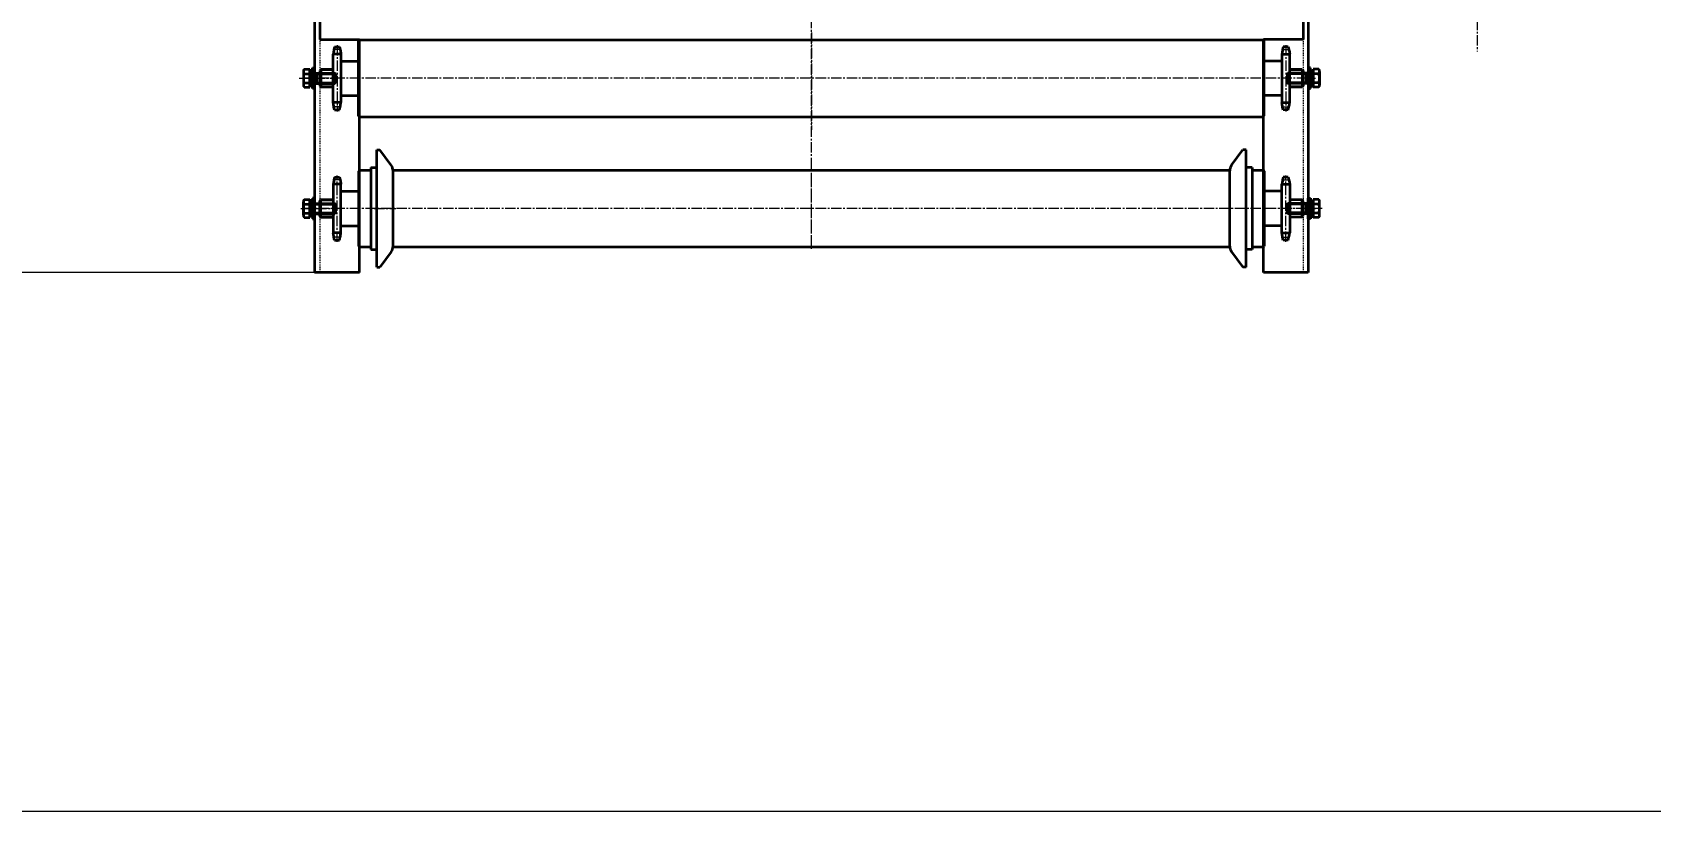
# Model space of a CAD drawing. Header units: millimetres. Extents: x -67280 to 67280, y -47520 to 47520.
# Drawn here: x -48151 to -46275, y -22837 to -21934 of the extents above; entities that cross this region are included whole.
import ezdxf

# ---------------------------------------------------------------- set-up
doc = ezdxf.new("R2010")
doc.units = ezdxf.units.MM
doc.linetypes.add('点画线', pattern=[18, 12, -2, 2, -2])
doc.linetypes.add('虚线', pattern=[2, 1, -1])
doc.layers.get('0').update_dxf_attribs({"lineweight": 35})
for name, color, linetype, lineweight in [('ACAD细实线', 2, 'Continuous', 18), ('EB0', 7, 'Continuous', 35), ('EB0_1', 7, 'Continuous', 35), ('中心线层', 1, '点画线', 18), ('剖面线层', 6, 'Continuous', 18), ('尺寸线层', 4, 'Continuous', 18), ('粗实线层', 7, 'Continuous', 35), ('虚线层', 100, '虚线', 18)]:
    doc.layers.add(name, color=color, linetype=linetype, lineweight=lineweight)
doc.styles.add('标准', font='', dxfattribs={"width": 0.667})
doc.styles.get('标准').set_extended_font_data('宋体')
doc.dimstyles.new('标准', dxfattribs={"dimscale": 160, "dimtxt": 2, "dimasz": 1, "dimexe": 1, "dimexo": 0, "dimgap": 1, "dimtad": 1, "dimdec": 1, "dimdsep": 46, "dimtxsty": '标准', "dimblk": '_CAXARROW', "dimcen": 0, "dimdle": 2, "dimaunit": 1, "dimadec": 0, "dimazin": 2, "dimtfac": 0.707107, "dimtdec": 3, "dimtmove": 0, "dimatfit": 3, "dimfxl": 0, "dimfrac": 2, "dimtolj": 1, "dimarcsym": 0})

# ---------------------------------------------------------------- blocks, each defined once
blk = doc.blocks.new('*X503')
at = {"layer": '尺寸线层', "linetype": 'Continuous', "lineweight": 18}
for points in [[(-51183.3, -18397.3), (-51163.3, -18557.3), (-51203.3, -18557.3)], [(-51183.3, -22837.3), (-51163.3, -22677.3), (-51203.3, -22677.3)]]:
    blk.add_hatch(color=0, dxfattribs=at).paths.add_polyline_path(points, flags=0)
at = {"layer": '尺寸线层', "color": 0}
for p, q in [((-46008, -18397.3), (-51343.3, -18397.3)), ((-46125.8, -22837.3), (-51343.3, -22837.3))]:
    blk.add_line(p, q, dxfattribs=at)
at = {"layer": '尺寸线层', "color": 0, "linetype": 'Continuous', "lineweight": 18}
blk.add_line((-51183.3, -18397.3), (-51183.3, -22837.3), dxfattribs=at)
at = {"layer": '尺寸线层', "color": 0, "insert": (-51503.3, -20617.3), "char_height": 320, "width": 1253.13, "attachment_point": 5, "rotation": 90, "line_spacing_factor": 1.15057, "style": '标准'}
blk.add_mtext('\\T1.1;4440', dxfattribs=at)
blk = doc.blocks.new('_CAXARROW')
blk.add_hatch(color=0).paths.add_polyline_path([(0, 0), (-1, 0.125), (-1, -0.125)], flags=0)
blk = doc.blocks.new('*X1761')
at = {"layer": 'EB0'}
for p, q in [((-1140, -465), (-1140, -565)), ((0, -465), (0, -565)), ((-1158.3, -599.6), (-1151.6, -599.6)), ((-1151.6, -599.6), (-1151.6, -620.4)), ((-1148.5, -622), (-1148.5, -598)), ((-1148.5, -598), (-1146, -598)), ((-1146, -598), (-1146, -622)), ((8.5, -598), (6, -598)), ((6, -598), (6, -622)), ((8.5, -622), (8.5, -598)), ((11.6, -599.6), (11.6, -620.4)), ((18.3, -599.6), (11.6, -599.6)), ((-1159.1, -602.2), (-1159.1, -617.8)), ((-1158.3, -604.8), (-1151.6, -604.8)), ((-1158.3, -615.2), (-1151.6, -615.2)), ((-1151.6, -619.2), (-1151.6, -600.8)), ((-1148.5, -600.8), (-1151.6, -600.8)), ((-1151.6, -604), (-1151.6, -616)), ((-1151.6, -604), (-1122.5, -604)), ((-1148.9, -609.3), (-1151.6, -610)), ((-1148.5, -610.8), (-1151.6, -611.6)), ((-1151.6, -616), (-1122.5, -616)), ((-1148.5, -609.2), (-1148.9, -609.3)), ((-1148.5, -619.2), (-1148.5, -600.8)), ((-1148.5, -603.5), (-1146, -603.5)), ((-1146, -616.5), (-1148.5, -616.5)), ((-1143.6, -604), (-1143.6, -616)), ((-1143.6, -604.9), (-1121.6, -604.9)), ((-1143.6, -615.1), (-1121.6, -615.1)), ((-1121.6, -604.9), (-1122.5, -604)), ((-1122.5, -604), (-1122.5, -616)), ((-1121.6, -615.1), (-1122.5, -616)), ((-1121.6, -604.9), (-1121.6, -615.1)), ((-18.4, -604.9), (-17.5, -604)), ((-18.4, -604.9), (-18.4, -615.1)), ((3.6, -604.9), (-18.4, -604.9)), ((-18.4, -615.1), (-17.5, -616)), ((3.6, -615.1), (-18.4, -615.1)), ((-17.5, -604), (-17.5, -616)), ((11.6, -604), (-17.5, -604)), ((11.6, -616), (-17.5, -616)), ((3.6, -604), (3.6, -616)), ((8.5, -603.5), (6, -603.5)), ((6, -616.5), (8.5, -616.5)), ((8.5, -619.2), (8.5, -600.8)), ((8.5, -600.8), (11.6, -600.8)), ((8.5, -609.2), (8.9, -609.3)), ((8.5, -610.8), (11.6, -611.6)), ((8.9, -609.3), (11.6, -610)), ((11.6, -619.2), (11.6, -600.8)), ((11.6, -604), (11.6, -616)), ((18.3, -604.8), (11.6, -604.8)), ((18.3, -615.2), (11.6, -615.2)), ((19.1, -602.2), (19.1, -617.8)), ((-1158.3, -620.4), (-1151.6, -620.4)), ((-1148.5, -619.2), (-1151.6, -619.2)), ((-1146, -622), (-1148.5, -622)), ((6, -622), (8.5, -622)), ((8.5, -619.2), (11.6, -619.2)), ((18.3, -620.4), (11.6, -620.4)), ((-1148.5, -749), (-1148.5, -773)), ((-1146, -749), (-1148.5, -749)), ((-1146, -773), (-1146, -749)), ((6, -773), (6, -749)), ((6, -749), (8.5, -749)), ((8.5, -749), (8.5, -773)), ((-1159.1, -768.8), (-1159.1, -753.2)), ((-1158.3, -750.6), (-1151.6, -750.6)), ((-1158.3, -755.8), (-1151.6, -755.8)), ((-1158.3, -766.2), (-1151.6, -766.2)), ((-1151.6, -771.4), (-1151.6, -750.6)), ((-1151.6, -751.8), (-1151.6, -770.2)), ((-1148.5, -751.8), (-1151.6, -751.8)), ((-1151.6, -767), (-1151.6, -755)), ((-1151.6, -755), (-1122.5, -755)), ((-1148.5, -760.2), (-1151.6, -759.4)), ((-1148.9, -761.7), (-1151.6, -761)), ((-1151.6, -767), (-1122.5, -767)), ((-1148.5, -761.8), (-1148.9, -761.7)), ((-1148.5, -751.8), (-1148.5, -770.2)), ((-1146, -754.5), (-1148.5, -754.5)), ((-1148.5, -767.5), (-1146, -767.5)), ((-1145.6, -767), (-1145.6, -755)), ((-1145.6, -755.9), (-1123.6, -755.9)), ((-1145.6, -766.1), (-1123.6, -766.1)), ((-1121.6, -755.9), (-1122.5, -755)), ((-1122.5, -767), (-1122.5, -755)), ((-1121.6, -766.1), (-1122.5, -767)), ((-1121.6, -766.1), (-1121.6, -755.9)), ((-18.4, -755.9), (-17.5, -755)), ((-18.4, -766.1), (-18.4, -755.9)), ((3.6, -755.9), (-18.4, -755.9)), ((-18.4, -766.1), (-17.5, -767)), ((3.6, -766.1), (-18.4, -766.1)), ((11.6, -755), (-17.5, -755)), ((-17.5, -767), (-17.5, -755)), ((11.6, -767), (-17.5, -767)), ((3.6, -767), (3.6, -755)), ((6, -754.5), (8.5, -754.5)), ((8.5, -767.5), (6, -767.5)), ((8.5, -751.8), (8.5, -770.2)), ((8.5, -751.8), (11.6, -751.8)), ((8.5, -760.2), (11.6, -759.4)), ((8.5, -761.8), (8.9, -761.7)), ((8.9, -761.7), (11.6, -761)), ((11.6, -771.4), (11.6, -750.6)), ((18.3, -750.6), (11.6, -750.6)), ((11.6, -751.8), (11.6, -770.2)), ((11.6, -767), (11.6, -755)), ((18.3, -755.8), (11.6, -755.8)), ((18.3, -766.2), (11.6, -766.2)), ((19.1, -768.8), (19.1, -753.2)), ((-1158.3, -771.4), (-1151.6, -771.4)), ((-1148.5, -770.2), (-1151.6, -770.2)), ((-1148.5, -773), (-1146, -773)), ((8.5, -773), (6, -773)), ((8.5, -770.2), (11.6, -770.2)), ((18.3, -771.4), (11.6, -771.4))]:
    blk.add_line(p, q, dxfattribs=at)
at = {"layer": 'EB0', "linetype": '点画线', "lineweight": 18}
for p, q in [((-570, -556.8), (-570, -669.9)), ((-1115.5, -576.8), (-1124.4, -576.8)), ((-1120, -571.5), (-1120, -648.5)), ((-24.4, -576.8), (-15.5, -576.8)), ((-20, -571.5), (-20, -648.5)), ((-1164.1, -610), (-1120.6, -610)), ((4.9, -610), (-1160.1, -610)), ((-1145.5, -610), (-1154.6, -610)), ((5.5, -610), (14.6, -610)), ((-1115.5, -643.2), (-1124.4, -643.2)), ((-24.4, -643.2), (-15.5, -643.2)), ((-570, -807.7), (-570, -707.6)), ((-1115.5, -727.8), (-1124.4, -727.8)), ((-1120, -799.5), (-1120, -722.5)), ((-24.4, -727.8), (-15.5, -727.8)), ((-20, -799.5), (-20, -722.5)), ((-1162.1, -761), (-1118.6, -761)), ((4.9, -761), (-1160.1, -761)), ((-1145.5, -761), (-1154.6, -761)), ((-1077, -761), (-1052, -761)), ((-63, -761), (-88, -761)), ((22.1, -761), (-21.4, -761)), ((5.5, -761), (14.6, -761)), ((-1115.5, -794.2), (-1124.4, -794.2)), ((-24.4, -794.2), (-15.5, -794.2))]:
    blk.add_line(p, q, dxfattribs=at)
at = {"layer": 'EB0', "color": 1, "linetype": '点画线', "lineweight": 18}
for p, q in [((-1143, -610), (-1151.5, -610)), ((5, -610), (13.5, -610)), ((-1145, -761), (-1153.5, -761)), ((5, -761), (13.5, -761))]:
    blk.add_line(p, q, dxfattribs=at)
at = {"layer": 'EB0'}
for centre, radius, start, end in [((-1154.3, -602.2), 4.79, 147.1328, 212.8672), ((14.3, -602.2), 4.79, 327.1328, 32.8672), ((-1141.1, -610), 18, 163.2213, 196.7787), ((-1154.3, -617.8), 4.79, 147.1328, 212.8672), ((1.1, -610), 18, 343.2213, 16.7787), ((14.3, -617.8), 4.79, 327.1328, 32.8672), ((-1154.3, -753.2), 4.79, 147.1328, 212.8672), ((-1141.1, -761), 18, 163.2213, 196.7787), ((-1154.3, -768.8), 4.79, 147.1328, 212.8672), ((14.3, -753.2), 4.79, 327.1328, 32.8672), ((1.1, -761), 18, 343.2213, 16.7787), ((14.3, -768.8), 4.79, 327.1328, 32.8672)]:
    blk.add_arc(centre, radius, start, end, dxfattribs=at)
at = {"layer": 'EB0_1', "linetype": 'Continuous', "lineweight": 35}
blk.add_line((-1124.4, -771), (-1139, -771), dxfattribs=at)
at = {"layer": '剖面线层', "linetype": 'Continuous', "lineweight": 18}
for p, q in [((-1146, -599), (-1147, -598)), ((6, -599), (7, -598)), ((-1146, -603.2), (-1148.5, -600.7)), ((-1146, -620.2), (-1148.5, -617.7)), ((6, -603.2), (8.5, -600.7)), ((6, -620.2), (8.5, -617.7)), ((-1146, -750.7), (-1147.7, -749)), ((-1146.4, -754.5), (-1148.5, -752.4)), ((8.5, -753), (6, -750.5)), ((8.5, -770), (6, -767.5)), ((-1146, -771.9), (-1148.5, -769.4)), ((7.3, -773), (6, -771.7))]:
    blk.add_line(p, q, dxfattribs=at)
at = {"layer": '粗实线层'}
for p, q in [((-1146, 835), (-1146, -835)), ((6, 835), (6, -835)), ((-1140, -565), (-1094, -565)), ((-1094, -655), (-1094, -565)), ((-1094, -835), (-1094, -565)), ((0, -565), (-46, -565)), ((-46, -655), (-46, -565)), ((-46, -835), (-46, -565)), ((-1094, -835), (-1146, -835)), ((6, -835), (-46, -835))]:
    blk.add_line(p, q, dxfattribs=at)
at = {"layer": '粗实线层', "linetype": 'Continuous', "lineweight": 35}
for p, q in [((-1122.9, -573.5), (-1117.1, -573.5)), ((-1094, -565.5), (-1095, -566.5)), ((-1095, -653.5), (-1095, -566.5)), ((-1094, -565.5), (-46, -565.5)), ((-46, -565.5), (-45, -566.5)), ((-45, -653.5), (-45, -566.5)), ((-17.1, -573.5), (-22.9, -573.5)), ((-1139, -600), (-1140, -601)), ((-1139, -600), (-1139, -620)), ((-1124.4, -600), (-1139, -600)), ((-1139, -600), (-1124.4, -600)), ((-1115.5, -581.9), (-1124.4, -581.9)), ((-1124.4, -638.1), (-1124.4, -581.9)), ((-1115.5, -581.9), (-1115.5, -638.1)), ((-1115.5, -590), (-1095, -590)), ((-24.4, -590), (-45, -590)), ((-24.4, -581.9), (-15.5, -581.9)), ((-24.4, -581.9), (-24.4, -638.1)), ((-15.5, -638.1), (-15.5, -581.9)), ((-15.5, -600), (-1, -600)), ((-1, -600), (-15.5, -600)), ((-1, -600), (0, -601)), ((-1, -600), (-1, -620)), ((-1140, -601), (-1140, -619)), ((-1140, -619), (-1139, -620)), ((0, -619), (-1, -620)), ((0, -601), (0, -619)), ((-1124.4, -620), (-1139, -620)), ((-1139, -620), (-1124.4, -620)), ((-1115.5, -630), (-1095, -630)), ((-24.4, -630), (-45, -630)), ((-15.5, -620), (-1, -620)), ((-1, -620), (-15.5, -620)), ((-1115.5, -638.1), (-1124.4, -638.1)), ((-1122.9, -646.5), (-1117.1, -646.5)), ((-1094, -654.5), (-1095, -653.5)), ((-1094, -654.5), (-46, -654.5)), ((-46, -654.5), (-45, -653.5)), ((-24.4, -638.1), (-15.5, -638.1)), ((-17.1, -646.5), (-22.9, -646.5)), ((-1074, -693), (-1070.3, -693)), ((-1074, -829), (-1074, -693)), ((-1057.1, -710.8), (-1070.3, -693)), ((-82.9, -710.8), (-69.7, -693)), ((-66, -693), (-69.7, -693)), ((-66, -829), (-66, -693)), ((-1122.9, -724.5), (-1117.1, -724.5)), ((-1094, -716.5), (-1095, -717.5)), ((-1095, -717.5), (-1095, -804.5)), ((-1094, -716.5), (-1081, -716.5)), ((-1081, -713.5), (-1074, -713.5)), ((-1081, -713.5), (-1081, -808.5)), ((-1055, -716.5), (-85, -716.5)), ((-1055, -804.7), (-1055, -717.3)), ((-85, -804.7), (-85, -717.3)), ((-59, -713.5), (-66, -713.5)), ((-59, -713.5), (-59, -808.5)), ((-59, -716.5), (-46, -716.5)), ((-46, -716.5), (-45, -717.5)), ((-45, -717.5), (-45, -804.5)), ((-17.1, -724.5), (-22.9, -724.5)), ((-1115.5, -732.9), (-1124.4, -732.9)), ((-1124.4, -732.9), (-1124.4, -789.1)), ((-1115.5, -789.1), (-1115.5, -732.9)), ((-1115.5, -741), (-1095, -741)), ((-24.4, -741), (-45, -741)), ((-24.4, -732.9), (-15.5, -732.9)), ((-24.4, -789.1), (-24.4, -732.9)), ((-15.5, -732.9), (-15.5, -789.1)), ((-1140, -752), (-1139, -751)), ((-1140, -770), (-1140, -752)), ((-1139, -771), (-1139, -751)), ((-1124.4, -751), (-1139, -751)), ((-1139, -751), (-1124.4, -751)), ((-1, -751), (-15.5, -751)), ((0, -752), (-1, -751)), ((-1, -771), (-1, -751)), ((0, -770), (0, -752)), ((-1139, -771), (-1140, -770)), ((-1139, -771), (-1124.4, -771)), ((-1115.5, -781), (-1095, -781)), ((-24.4, -781), (-45, -781)), ((-1, -771), (-15.5, -771)), ((-1, -771), (0, -770)), ((-1115.5, -789.1), (-1124.4, -789.1)), ((-1122.9, -797.5), (-1117.1, -797.5)), ((-1094, -805.5), (-1095, -804.5)), ((-1094, -805.5), (-1081, -805.5)), ((-1055, -805.5), (-85, -805.5)), ((-59, -805.5), (-46, -805.5)), ((-46, -805.5), (-45, -804.5)), ((-24.4, -789.1), (-15.5, -789.1)), ((-17.1, -797.5), (-22.9, -797.5)), ((-1081, -808.5), (-1074, -808.5)), ((-1057.1, -811.2), (-1070.3, -829)), ((-82.9, -811.2), (-69.7, -829)), ((-59, -808.5), (-66, -808.5)), ((-1074, -829), (-1070.3, -829)), ((-66, -829), (-69.7, -829))]:
    blk.add_line(p, q, dxfattribs=at)
for centre, start, end in [((-1066, -717.3), 0, 36.4128), ((-74, -717.3), 143.5872, 180), ((-1066, -804.7), 323.5872, 360), ((-74, -804.7), 180, 216.4128)]:
    blk.add_arc(centre, 11, start, end, dxfattribs=at)
for points, knots in [([(-1122.9, -573.5), (-1123.2, -574.6), (-1123.9, -577.4), (-1124.2, -580.2), (-1124.4, -581.9)], [0, 0, 0, 0, 2430.382673, 6073.967591, 6073.967591, 6073.967591, 6073.967591]), ([(-1117.1, -573.5), (-1116.8, -574.6), (-1116.1, -577.4), (-1115.8, -580.2), (-1115.5, -581.9)], [0, 0, 0, 0, 2414.875011, 6035.211128, 6035.211128, 6035.211128, 6035.211128]), ([(-22.9, -573.5), (-23.2, -574.6), (-23.9, -577.4), (-24.2, -580.2), (-24.4, -581.9)], [0, 0, 0, 0, 1412.936271, 3531.184292, 3531.184292, 3531.184292, 3531.184292]), ([(-17.1, -573.5), (-16.8, -574.6), (-16.1, -577.4), (-15.8, -580.2), (-15.5, -581.9)], [0, 0, 0, 0, 1422.04894, 3553.958505, 3553.958505, 3553.958505, 3553.958505]), ([(-1122.9, -646.5), (-1123.2, -645.4), (-1123.9, -642.6), (-1124.2, -639.8), (-1124.4, -638.1)], [0, 0, 0, 0, 2435.329049, 6086.329483, 6086.329483, 6086.329483, 6086.329483]), ([(-1117.1, -646.5), (-1116.8, -645.4), (-1116.1, -642.6), (-1115.8, -639.8), (-1115.5, -638.1)], [0, 0, 0, 0, 2420.564181, 6049.429398, 6049.429398, 6049.429398, 6049.429398]), ([(-22.9, -646.5), (-23.2, -645.4), (-23.9, -642.6), (-24.2, -639.8), (-24.4, -638.1)], [0, 0, 0, 0, 1576.864982, 3940.871906, 3940.871906, 3940.871906, 3940.871906]), ([(-17.1, -646.5), (-16.8, -645.4), (-16.1, -642.6), (-15.8, -639.8), (-15.5, -638.1)], [0, 0, 0, 0, 1586.05679, 3963.843902, 3963.843902, 3963.843902, 3963.843902]), ([(-1122.9, -724.5), (-1123.2, -725.6), (-1123.9, -728.4), (-1124.2, -731.2), (-1124.4, -732.9)], [0, 0, 0, 0, 2466.657407, 6164.624738, 6164.624738, 6164.624738, 6164.624738]), ([(-1117.1, -724.5), (-1116.8, -725.6), (-1116.1, -728.4), (-1115.8, -731.2), (-1115.5, -732.9)], [0, 0, 0, 0, 2452.956086, 6130.382648, 6130.382648, 6130.382648, 6130.382648]), ([(-22.9, -724.5), (-23.2, -725.6), (-23.9, -728.4), (-24.2, -731.2), (-24.4, -732.9)], [0, 0, 0, 0, 1789.896061, 4473.275253, 4473.275253, 4473.275253, 4473.275253]), ([(-17.1, -724.5), (-16.8, -725.6), (-16.1, -728.4), (-15.8, -731.2), (-15.5, -732.9)], [0, 0, 0, 0, 1799.119307, 4496.32582, 4496.32582, 4496.32582, 4496.32582]), ([(-1122.9, -797.5), (-1123.2, -796.4), (-1123.9, -793.6), (-1124.2, -790.8), (-1124.4, -789.1)], [0, 0, 0, 0, 2497.015131, 6240.494203, 6240.494203, 6240.494203, 6240.494203]), ([(-1117.1, -797.5), (-1116.8, -796.4), (-1116.1, -793.6), (-1115.8, -790.8), (-1115.5, -789.1)], [0, 0, 0, 0, 2484.159804, 6208.366405, 6208.366405, 6208.366405, 6208.366405]), ([(-22.9, -797.5), (-23.2, -796.4), (-23.9, -793.6), (-24.2, -790.8), (-24.4, -789.1)], [0, 0, 0, 0, 1953.880269, 4883.101564, 4883.101564, 4883.101564, 4883.101564]), ([(-17.1, -797.5), (-16.8, -796.4), (-16.1, -793.6), (-15.8, -790.8), (-15.5, -789.1)], [0, 0, 0, 0, 1963.157991, 4906.288276, 4906.288276, 4906.288276, 4906.288276])]:
    blk.add_open_spline(points, degree=3, knots=knots, dxfattribs=at)
at = {"layer": '虚线层', "linetype": '虚线', "lineweight": 18}
for p, q in [((-1140, -565), (-1140, -835)), ((0, -565), (0, -835))]:
    blk.add_line(p, q, dxfattribs=at)
blk = doc.blocks.new('*X1765')
at = {"layer": '中心线层'}
blk.add_line((-1213, 591.9), (-1213, -578.9), dxfattribs=at)
blk = doc.blocks.new('*X1821')
at = {"layer": '尺寸线层', "linetype": 'Continuous', "lineweight": 18}
for points in [[(-48563, -20542.3), (-48543, -20702.3), (-48583, -20702.3)], [(-48563, -22212.3), (-48543, -22052.3), (-48583, -22052.3)]]:
    blk.add_hatch(color=0, dxfattribs=at).paths.add_polyline_path(points, flags=0)
at = {"layer": '尺寸线层', "color": 0}
for p, q in [((-47824, -20542.3), (-48723, -20542.3)), ((-47824, -22212.3), (-48723, -22212.3))]:
    blk.add_line(p, q, dxfattribs=at)
at = {"layer": '尺寸线层', "color": 0, "linetype": 'Continuous', "lineweight": 18}
blk.add_line((-48563, -20542.3), (-48563, -22212.3), dxfattribs=at)
at = {"layer": '尺寸线层', "color": 0, "insert": (-48883, -21377.3), "char_height": 320, "width": 1205.699, "attachment_point": 5, "rotation": 90, "line_spacing_factor": 1.15057, "style": '标准'}
blk.add_mtext('\\T1.1;1670', dxfattribs=at)

msp = doc.modelspace()

# ---------------------------------------------------------------- dimensions: what is measured, and where the dimension line sits
at = {"layer": '尺寸线层'}
dim = msp.add_linear_dim(base=(-51183.269, -22837.309), p1=(-46007.985, -18397.309), p2=(-46125.8, -22837.309), angle=270, dimstyle='标准', override={"dimsah": 1, "dimtfill": 1, "dimtzin": 8}, dxfattribs=at)
dim.commit()
dim.dimension.update_dxf_attribs({"geometry": '*X503', "text_midpoint": (-51183.269, -20617.309)})

# ---------------------------------------------------------------- next in the draw order: block references
at = {"layer": 'ACAD细实线'}
msp.add_blockref('*X1761', (-46677.969, -21377.294), dxfattribs=at)

# ---------------------------------------------------------------- next in the draw order: linework, layer by layer
at = {"layer": '中心线层', "linetype": '点画线', "lineweight": 18}
msp.add_line((-47247.969, -22181.308), (-47247.969, -4818.458), dxfattribs=at)

# ---------------------------------------------------------------- next in the draw order: block references
at = {"layer": 'ACAD细实线'}
msp.add_blockref('*X1765', (-45262.969, -21377.294), dxfattribs=at)

# ---------------------------------------------------------------- next in the draw order: dimensions: what is measured, and where the dimension line sits
at = {"layer": '尺寸线层'}
dim = msp.add_linear_dim(base=(-48562.966, -22212.294), p1=(-47823.969, -20542.294), p2=(-47823.969, -22212.294), angle=90, dimstyle='标准', override={"dimsah": 1, "dimtfill": 1, "dimtzin": 8}, dxfattribs=at)
dim.commit()
dim.dimension.update_dxf_attribs({"geometry": '*X1821', "text_midpoint": (-48562.966, -21377.294)})

doc.saveas('drawing.dxf')
